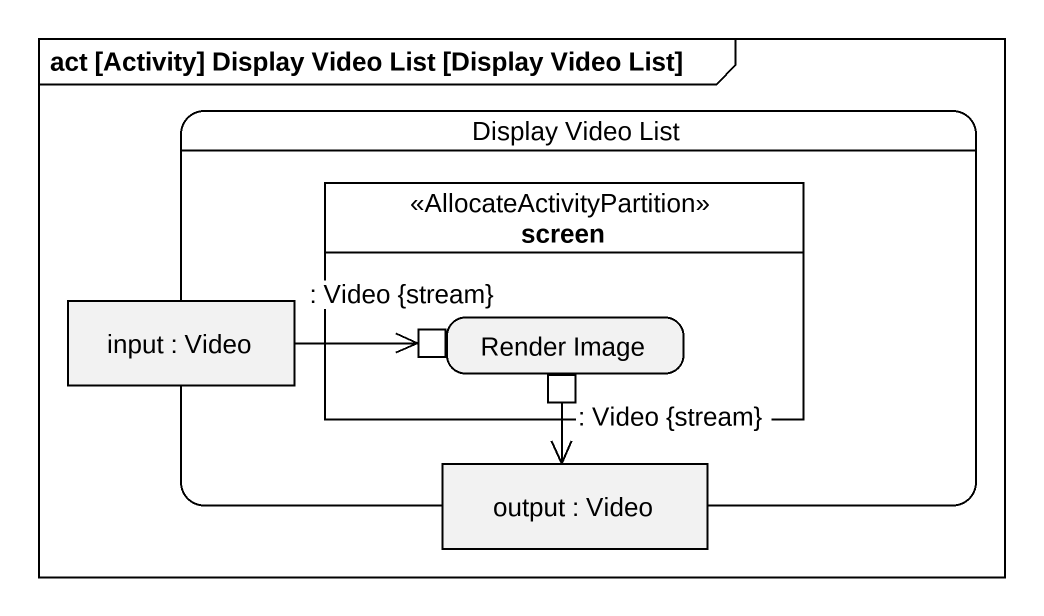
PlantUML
@startuml
mainframe act [Activity] Display Video List [Display Video List]
hide empty description
state "Display Video List" as Display_Video_List {
  state screen <<AllocateActivityPartition>> {
    state "Render Image" as Render_Image {
      state ": Video {stream}" as Video_stream <<inputPin>>
      state ": Video {stream}" as Video_stream_2 <<outputPin>>
    }
  }
  state "input : Video" as input <<object>>
  state "output : Video" as output <<object>>
}
input -right-> Video_stream
Video_stream_2 --> output
@enduml
